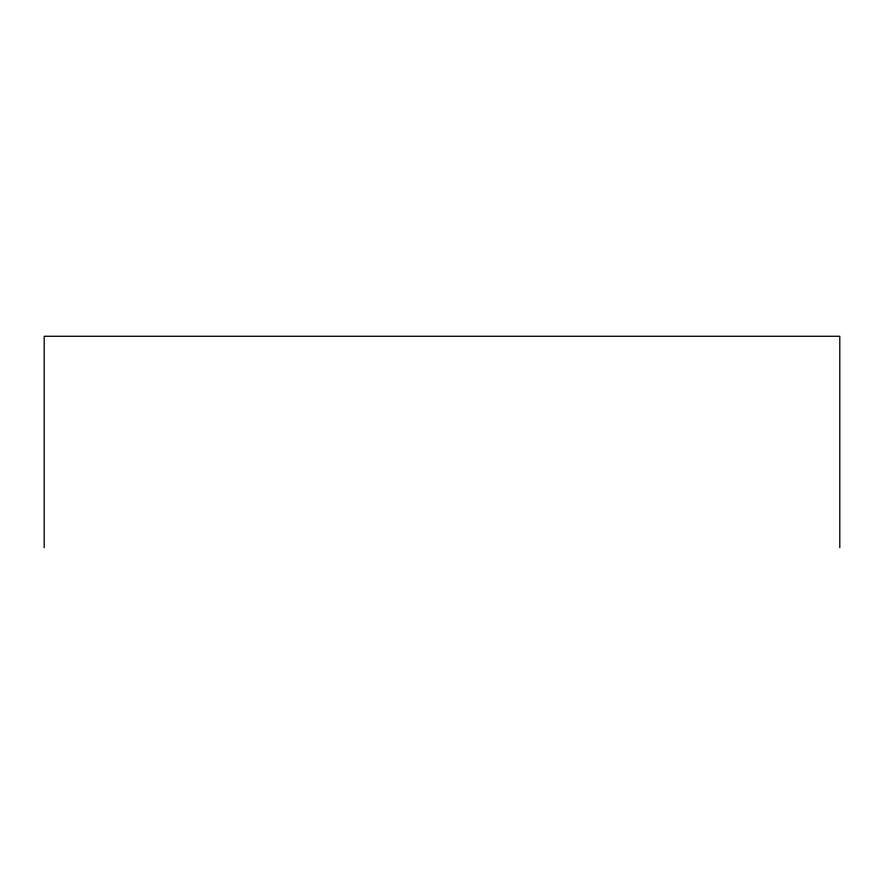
<?xml version="1.0" encoding="UTF-8"?>
<svg xmlns="http://www.w3.org/2000/svg" width="884" height="884" viewBox="0 0 884 884"><rect width="100%" height="100%" fill="white"/><g stroke="black" fill="none" stroke-linecap="round" stroke-linejoin="round"><path stroke-width="1.33" d="M839.8 547.726L839.8 336.274L44.2 336.274L44.2 547.726"/></g></svg>
